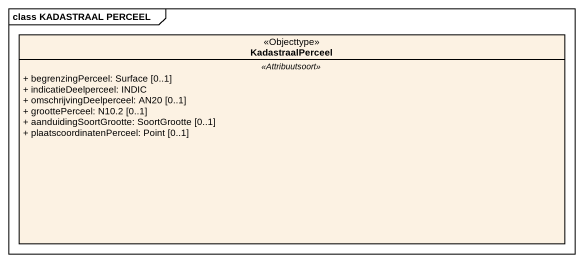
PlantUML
@startuml
mainframe class KADASTRAAL PERCEEL
hide circle
hide empty members
skinparam classAttributeIconSize 0
class KadastraalPerceel <<Objecttype>> {
  .. <<Attribuutsoort>> ..
  + begrenzingPerceel: Surface [0..1]
  + indicatieDeelperceel: INDIC
  + omschrijvingDeelperceel: AN20 [0..1]
  + groottePerceel: N10.2 [0..1]
  + aanduidingSoortGrootte: SoortGrootte [0..1]
  + plaatscoordinatenPerceel: Point [0..1]
}
@enduml
